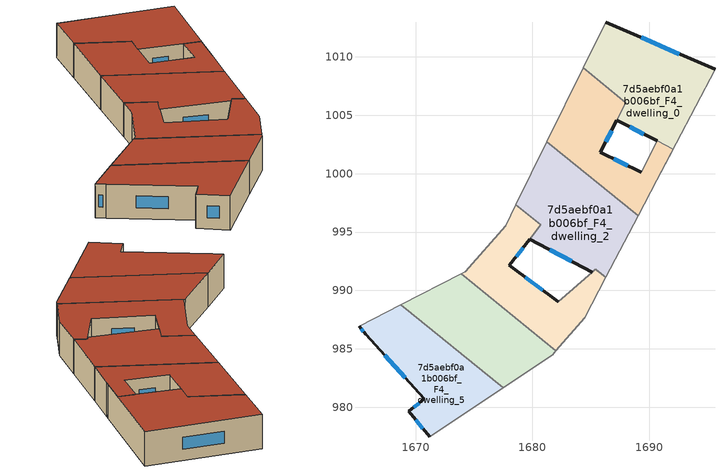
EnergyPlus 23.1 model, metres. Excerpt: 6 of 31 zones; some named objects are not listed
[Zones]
7d5aebf0a1b006bf_F4_dwelling_0
 floor to 7d5aebf0a1b006bf_F3_dwelling_0 (EU_floor_Construction): 1695.63,1008.92 1690.65,999.44 1692.05,1002.11 1690.67,1002.82 1687.23,1004.57 1688.01,1006.08 1684.35,1009.06 1686.27,1012.97 z12
 wall outside (EU_wall_Construction): 1687.23,1004.57 1690.67,1002.82 / 1695.63,1008.92 1686.27,1012.97 z12:15
 wall adiabatic (EU_wall_Construction): 1690.67,1002.82 1692.05,1002.11 1690.65,999.44 1695.63,1008.92 / 1686.27,1012.97 1684.35,1009.06 z12:15
 wall to 7d5aebf0a1b006bf_F4_dwelling_1 (EU_wall_Construction): 1688.01,1006.08 1687.23,1004.57 / 1684.35,1009.06 1688.01,1006.09 z12:15
 window (EU_Window_Construction): 1688.35,1004 1689.55,1003.38 / 1692.59,1010.24 1689.32,1011.65 z12.98:14.02
 roof outside (EU_roof_Construction): 1692.05,1002.11 1690.65,999.44 1695.63,1008.92 1686.27,1012.97 1684.35,1009.06 1688.01,1006.08 1687.23,1004.57 1690.67,1002.82 z15
7d5aebf0a1b006bf_F4_dwelling_1
 floor to 7d5aebf0a1b006bf_F3_dwelling_1 (EU_floor_Construction): 1688.01,1006.09 1685.83,1001.83 1689.31,1000.11 1690.67,1002.81 1692.05,1002.11 1690.65,999.43 1689.05,996.38 1681.23,1002.72 1684.35,1009.06 z12
 wall outside (EU_wall_Construction): 1689.31,1000.11 1685.83,1001.83 1687.23,1004.57 z12:15
 wall adiabatic (EU_wall_Construction): 1689.05,996.38 1690.65,999.43 1692.05,1002.11 1690.67,1002.81 1689.31,1000.11 / 1684.35,1009.06 1681.23,1002.72 z12:15
 wall to 7d5aebf0a1b006bf_F4_dwelling_2 (EU_wall_Construction): 1681.23,1002.72 1689.05,996.38 z12:15
 window (EU_Window_Construction): 1688.18,1000.67 1686.96,1001.27 / 1686.29,1002.72 1686.78,1003.68 z12.98:14.02
 roof outside (EU_roof_Construction): 1689.05,996.38 1690.65,999.43 1692.05,1002.11 1690.67,1002.81 1689.31,1000.11 1685.83,1001.83 1688.01,1006.09 1684.35,1009.06 1681.23,1002.72 z15
7d5aebf0a1b006bf_F4_dwelling_2
 floor to 7d5aebf0a1b006bf_F3_dwelling_2 (EU_floor_Construction): 1689.05,996.38 1686.28,991.12 1685.4,991.83 1685.11,991.58 1679.77,994.39 1680.73,995.62 1678.6,997.35 1681.23,1002.72 z12
 wall outside (EU_wall_Construction): 1679.77,994.39 1685.11,991.58 z12:15
 wall adiabatic (EU_wall_Construction): 1681.23,1002.72 1678.6,997.35 / 1685.4,991.83 1686.28,991.12 1689.05,996.38 z12:15
 wall to 7d5aebf0a1b006bf_F4_dwelling_3 (EU_wall_Construction): 1685.11,991.58 1685.4,991.83 / 1678.6,997.35 1680.73,995.62 1679.77,994.39 z12:15
 window (EU_Window_Construction): 1681.51,993.47 1683.38,992.49 z12.98:14.02
 roof outside (EU_roof_Construction): 1686.28,991.12 1689.05,996.38 1681.23,1002.72 1678.6,997.35 1680.73,995.62 1679.77,994.39 1685.11,991.58 1685.4,991.83 z15
7d5aebf0a1b006bf_F4_dwelling_3
 floor to 7d5aebf0a1b006bf_F3_dwelling_3 (EU_floor_Construction): 1685.4,991.83 1686.28,991.12 1684.46,987.67 1682.02,984.86 1673.91,991.44 1674.25,991.62 1677.7,995.54 1678.6,997.35 1680.73,995.62 1678.04,992.17 1682.23,989.02 1685.11,991.57 z12
 wall outside (EU_wall_Construction): 1682.23,989.02 1678.04,992.17 1679.77,994.38 z12:15
 wall adiabatic (EU_wall_Construction): 1678.6,997.35 1677.7,995.54 1674.25,991.62 1673.91,991.44 / 1685.11,991.57 1682.23,989.02 / 1682.02,984.86 1684.46,987.67 1686.28,991.12 1685.41,991.83 z12:15
 wall to 7d5aebf0a1b006bf_F4_dwelling_4 (EU_wall_Construction): 1673.91,991.44 1682.02,984.86 z12:15
 window (EU_Window_Construction): 1678.6,992.89 1679.21,993.66 / 1680.87,990.04 1679.41,991.14 z12.98:14.02
 roof outside (EU_roof_Construction): 1684.46,987.67 1686.28,991.12 1685.41,991.83 1685.11,991.58 1682.23,989.02 1678.04,992.17 1680.73,995.62 1678.6,997.35 1677.7,995.54 1674.25,991.62 1673.91,991.44 1682.02,984.86 z15
7d5aebf0a1b006bf_F4_dwelling_4
 floor to 7d5aebf0a1b006bf_F3_dwelling_4 (EU_floor_Construction): 1682.02,984.86 1681.73,984.52 1677.49,981.68 1668.74,988.78 1673.91,991.44 z12
 wall adiabatic (EU_wall_Construction): 1677.49,981.68 1681.73,984.52 1682.02,984.86 / 1673.91,991.44 1668.74,988.78 z12:15
 wall to 7d5aebf0a1b006bf_F4_dwelling_5 (EU_wall_Construction): 1668.74,988.78 1677.49,981.68 z12:15
 roof outside (EU_roof_Construction): 1681.73,984.52 1682.02,984.86 1673.91,991.44 1668.74,988.78 1677.49,981.68 z15
7d5aebf0a1b006bf_F4_dwelling_5
 floor to 7d5aebf0a1b006bf_F3_dwelling_5 (EU_floor_Construction): 1677.49,981.68 1671.2,977.47 1669.44,979.65 1670.73,980.72 1665.72,986.26 1665.16,986.94 1668.74,988.78 z12
 wall outside (EU_wall_Construction): 1665.16,986.94 1665.72,986.26 1670.73,980.72 1669.44,979.65 1671.2,977.47 z12:15
 wall adiabatic (EU_wall_Construction): 1668.74,988.78 1665.16,986.94 / 1671.2,977.47 1677.49,981.68 z12:15
 window (EU_Window_Construction): 1665.35,986.71 1665.54,986.48 / 1670.02,978.94 1670.63,978.17 / 1670.31,980.37 1669.86,979.99 / 1667.35,984.45 1669.1,982.52 z12.98:14.02
 roof outside (EU_roof_Construction): 1677.49,981.68 1668.74,988.78 1665.16,986.94 1665.72,986.26 1670.73,980.72 1669.44,979.65 1671.2,977.47 z15
[Building]
EU S2 Campaign: North Axis=0; Terrain=City; Solar Distribution=FullExterior
[Site:Location]
Bologna: Latitude=44.5; Longitude=11.25; Time Zone=1; Elevation=37
[SizingPeriod:WeatherFileDays]
AnnualSizingPeriod: Begin Month=1; Begin Day of Month=1; End Month=12; End Day of Month=31; Day of Week for Start Day=Monday; Use Weather File Daylight Saving Period=No; Use Weather File Rain and Snow Indicators=No
[MATERIAL]
EU_InternalMass_Material: Roughness=MediumRough; Thickness=0.1; Conductivity=1; Density=1800; Specific Heat=900; Thermal Absorptance=0.9; Solar Absorptance=0.7; Visible Absorptance=0.7
[MATERIAL:NOMASS] Roughness=MediumRough; Thermal Absorptance=0.9; Solar Absorptance=0.7; Visible Absorptance=0.7
Name | Thermal Resistance
EU_wall_NoMass | 0.905828
EU_roof_NoMass | 0.37593
EU_floor_NoMass | 0.67114
[WINDOWMATERIAL:SIMPLEGLAZINGSYSTEM]
EU_Window_SimpleGlazing: UFactor=4.52486; Solar Heat Gain Coefficient=0.85; Visible Transmittance=0.85
[CONSTRUCTION]
EU_wall_Construction: EU_wall_NoMass
EU_roof_Construction: EU_roof_NoMass
EU_floor_Construction: EU_floor_NoMass
EU_Window_Construction: EU_Window_SimpleGlazing
EU_InternalMass_Construction: EU_InternalMass_Material
[ZONE] Type=1; Multiplier=1; Ceiling Height=autocalculate; Floor Area=autocalculate; Part of Total Floor Area=Yes
Name | Volume
7d5aebf0a1b006bf_F4_dwelling_0 | 192.762
7d5aebf0a1b006bf_F4_dwelling_1 | 155.957
7d5aebf0a1b006bf_F4_dwelling_2 | 191.749
7d5aebf0a1b006bf_F4_dwelling_3 | 156.984
7d5aebf0a1b006bf_F4_dwelling_4 | 174.385
7d5aebf0a1b006bf_F4_dwelling_5 | 174.377
[INTERNALMASS] Construction=EU_InternalMass_Construction
Name | Zone or ZoneList | Surface Area
7d5aebf0a1b006bf_F4_dwelling_0_EU_InternalMass | 7d5aebf0a1b006bf_F4_dwelling_0 | 64.2659
7d5aebf0a1b006bf_F4_dwelling_1_EU_InternalMass | 7d5aebf0a1b006bf_F4_dwelling_1 | 51.9904
7d5aebf0a1b006bf_F4_dwelling_2_EU_InternalMass | 7d5aebf0a1b006bf_F4_dwelling_2 | 63.9167
7d5aebf0a1b006bf_F4_dwelling_3_EU_InternalMass | 7d5aebf0a1b006bf_F4_dwelling_3 | 52.3385
7d5aebf0a1b006bf_F4_dwelling_4_EU_InternalMass | 7d5aebf0a1b006bf_F4_dwelling_4 | 58.1282
7d5aebf0a1b006bf_F4_dwelling_5_EU_InternalMass | 7d5aebf0a1b006bf_F4_dwelling_5 | 58.1256
[OTHEREQUIPMENT] Fuel Type=Electricity; Design Level Calculation Method=Watts/Area; Power per Zone Floor Area=1; Fraction Latent=0; Fraction Radiant=0; Fraction Lost=0; Carbon Dioxide Generation Rate=0; EndUse Subcategory=EU_Step8_InternalGains
Name | Zone or ZoneList or Space or SpaceList | Schedule
EU_Step8_InternalGain_7d5aebf0a1b006bf_F4_dwelling_0_f000 | 7d5aebf0a1b006bf_F4_dwelling_0 | EU_Step8_GainSchedule_7d5aebf0a1b006bf_F4_dwelling_0_f000
EU_Step8_InternalGain_7d5aebf0a1b006bf_F4_dwelling_1_f000 | 7d5aebf0a1b006bf_F4_dwelling_1 | EU_Step8_GainSchedule_7d5aebf0a1b006bf_F4_dwelling_1_f000
EU_Step8_InternalGain_7d5aebf0a1b006bf_F4_dwelling_2_f000 | 7d5aebf0a1b006bf_F4_dwelling_2 | EU_Step8_GainSchedule_7d5aebf0a1b006bf_F4_dwelling_2_f000
EU_Step8_InternalGain_7d5aebf0a1b006bf_F4_dwelling_3_f000 | 7d5aebf0a1b006bf_F4_dwelling_3 | EU_Step8_GainSchedule_7d5aebf0a1b006bf_F4_dwelling_3_f000
EU_Step8_InternalGain_7d5aebf0a1b006bf_F4_dwelling_4_f000 | 7d5aebf0a1b006bf_F4_dwelling_4 | EU_Step8_GainSchedule_7d5aebf0a1b006bf_F4_dwelling_4_f000
EU_Step8_InternalGain_7d5aebf0a1b006bf_F4_dwelling_5_f000 | 7d5aebf0a1b006bf_F4_dwelling_5 | EU_Step8_GainSchedule_7d5aebf0a1b006bf_F4_dwelling_5_f000
[ZONEVENTILATION:DESIGNFLOWRATE] Schedule=EU_AlwaysOn; Design Flow Rate Calculation Method=AirChanges/Hour; Air Changes per Hour=0.73129; Ventilation Type=Natural; Fan Pressure Rise=0; Fan Total Efficiency=1; Constant Term Coefficient=1; Temperature Term Coefficient=0; Velocity Term Coefficient=0; Velocity Squared Term Coefficient=0; Minimum Indoor Temperature=-100; Maximum Indoor Temperature=100; Delta Temperature=-100; Minimum Outdoor Temperature=-100; Maximum Outdoor Temperature=100; Maximum Wind Speed=40
Name | Zone or ZoneList or Space or SpaceList
EU_ConstantAir_7d5aebf0a1b006bf_F4_dwelling_0 | 7d5aebf0a1b006bf_F4_dwelling_0
EU_ConstantAir_7d5aebf0a1b006bf_F4_dwelling_1 | 7d5aebf0a1b006bf_F4_dwelling_1
EU_ConstantAir_7d5aebf0a1b006bf_F4_dwelling_2 | 7d5aebf0a1b006bf_F4_dwelling_2
EU_ConstantAir_7d5aebf0a1b006bf_F4_dwelling_3 | 7d5aebf0a1b006bf_F4_dwelling_3
EU_ConstantAir_7d5aebf0a1b006bf_F4_dwelling_4 | 7d5aebf0a1b006bf_F4_dwelling_4
EU_ConstantAir_7d5aebf0a1b006bf_F4_dwelling_5 | 7d5aebf0a1b006bf_F4_dwelling_5
[HVACTEMPLATE:ZONE:IDEALLOADSAIRSYSTEM] System Availability Schedule=EU_AlwaysOn; Maximum Heating Supply Air Temperature=50; Minimum Cooling Supply Air Temperature=13; Maximum Heating Supply Air Humidity Ratio=0.0156; Minimum Cooling Supply Air Humidity Ratio=0.0077; Heating Limit=NoLimit; Cooling Limit=NoLimit; Heating Availability Schedule=EU_AlwaysOn; Cooling Availability Schedule=EU_CoolingOff; Dehumidification Control Type=ConstantSensibleHeatRatio; Cooling Sensible Heat Ratio=0.7; Dehumidification Setpoint=60; Humidification Control Type=None; Humidification Setpoint=30; Outdoor Air Method=None; Outdoor Air Flow Rate per Person=0.00944; Outdoor Air Flow Rate per Zone Floor Area=0; Outdoor Air Flow Rate per Zone=0; Demand Controlled Ventilation Type=None; Outdoor Air Economizer Type=NoEconomizer; Heat Recovery Type=None; Sensible Heat Recovery Effectiveness=0.7; Latent Heat Recovery Effectiveness=0.65
Name | Template Thermostat
7d5aebf0a1b006bf_F4_dwelling_0 | EU_HeatOnly_7d5aebf0a1b006bf_F4_dwelling_0
7d5aebf0a1b006bf_F4_dwelling_1 | EU_HeatOnly_7d5aebf0a1b006bf_F4_dwelling_1
7d5aebf0a1b006bf_F4_dwelling_2 | EU_HeatOnly_7d5aebf0a1b006bf_F4_dwelling_2
7d5aebf0a1b006bf_F4_dwelling_3 | EU_HeatOnly_7d5aebf0a1b006bf_F4_dwelling_3
7d5aebf0a1b006bf_F4_dwelling_4 | EU_HeatOnly_7d5aebf0a1b006bf_F4_dwelling_4
7d5aebf0a1b006bf_F4_dwelling_5 | EU_HeatOnly_7d5aebf0a1b006bf_F4_dwelling_5
[SIZING:ZONE] Zone Cooling Design Supply Air Temperature Input Method=SupplyAirTemperature; Zone Cooling Design Supply Air Temperature=13; Zone Heating Design Supply Air Temperature Input Method=SupplyAirTemperature; Zone Heating Design Supply Air Temperature=50; Zone Cooling Design Supply Air Humidity Ratio=0.008; Zone Heating Design Supply Air Humidity Ratio=0.008; Cooling Design Air Flow Method=DesignDay; Cooling Design Air Flow Rate=0; Cooling Minimum Air Flow per Zone Floor Area=0.000762; Cooling Minimum Air Flow=0; Cooling Minimum Air Flow Fraction=0.2; Heating Design Air Flow Method=DesignDay; Heating Design Air Flow Rate=0; Heating Maximum Air Flow per Zone Floor Area=0.002032; Heating Maximum Air Flow=0.141576; Heating Maximum Air Flow Fraction=0.3; Account for Dedicated Outdoor Air System=No; Dedicated Outdoor Air System Control Strategy=NeutralSupplyAir; Dedicated Outdoor Air Low Setpoint Temperature for Design=autosize; Dedicated Outdoor Air High Setpoint Temperature for Design=autosize; Zone Load Sizing Method=Sensible Load Only No Latent Load; Zone Latent Cooling Design Supply Air Humidity Ratio Input Method=HumidityRatioDifference; Zone Cooling Design Supply Air Humidity Ratio Difference=0.005; Zone Latent Heating Design Supply Air Humidity Ratio Input Method=HumidityRatioDifference; Zone Humidification Design Supply Air Humidity Ratio Difference=0.005
7d5aebf0a1b006bf_F4_dwelling_0; 7d5aebf0a1b006bf_F4_dwelling_1; 7d5aebf0a1b006bf_F4_dwelling_2; 7d5aebf0a1b006bf_F4_dwelling_3; 7d5aebf0a1b006bf_F4_dwelling_4; 7d5aebf0a1b006bf_F4_dwelling_5
[SCHEDULE:CONSTANT]
Name | Hourly Value
EU_AlwaysOn | 1
EU_CoolingOff | 0
[SCHEDULE:FILE] Column Number=1; Rows to Skip at Top=0; Number of Hours of Data=8760; Column Separator=Comma; Interpolate to Timestep=No; Minutes per Item=60; Adjust Schedule for Daylight Savings=Yes
Name | File
EU_Step8_GainSchedule_7d5aebf0a1b006bf_F4_dwelling_0_f000 | ../../schedules/7d5aebf0a1b006bf/7d5aebf0a1b006bf_F4_dwelling_0_f000_gain.csv
EU_Step8_GainSchedule_7d5aebf0a1b006bf_F4_dwelling_1_f000 | ../../schedules/7d5aebf0a1b006bf/7d5aebf0a1b006bf_F4_dwelling_1_f000_gain.csv
EU_Step8_GainSchedule_7d5aebf0a1b006bf_F4_dwelling_2_f000 | ../../schedules/7d5aebf0a1b006bf/7d5aebf0a1b006bf_F4_dwelling_2_f000_gain.csv
EU_Step8_GainSchedule_7d5aebf0a1b006bf_F4_dwelling_3_f000 | ../../schedules/7d5aebf0a1b006bf/7d5aebf0a1b006bf_F4_dwelling_3_f000_gain.csv
EU_Step8_GainSchedule_7d5aebf0a1b006bf_F4_dwelling_4_f000 | ../../schedules/7d5aebf0a1b006bf/7d5aebf0a1b006bf_F4_dwelling_4_f000_gain.csv
EU_Step8_GainSchedule_7d5aebf0a1b006bf_F4_dwelling_5_f000 | ../../schedules/7d5aebf0a1b006bf/7d5aebf0a1b006bf_F4_dwelling_5_f000_gain.csv
